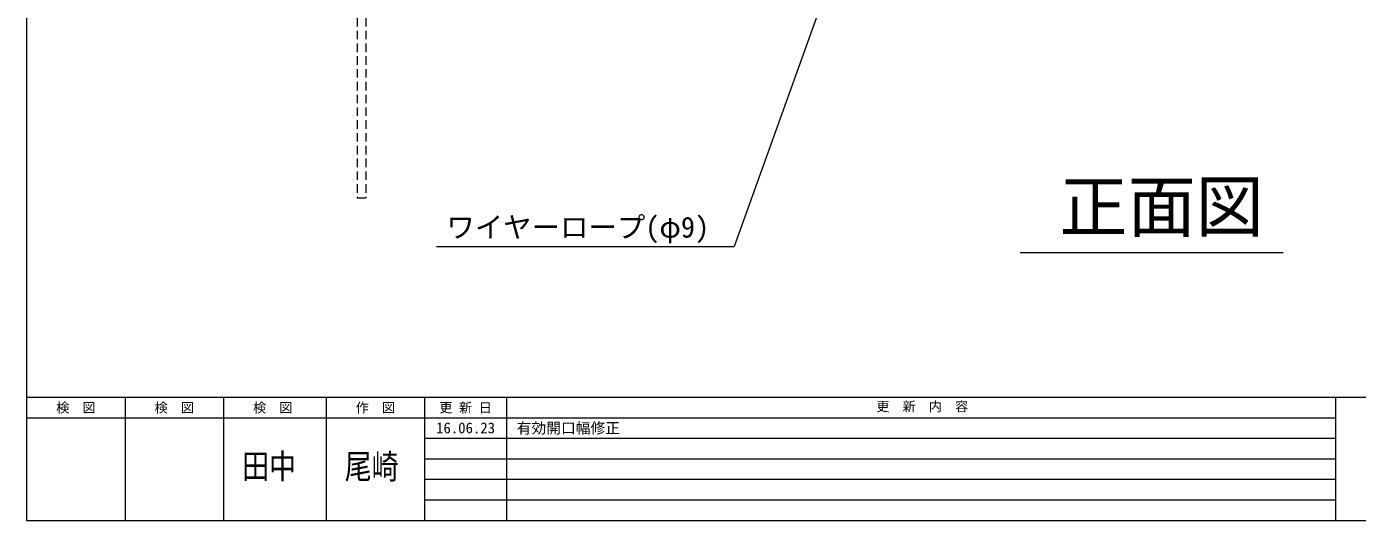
# Model space of a CAD drawing. Units: millimetres, scale not verified. Extents: x -9305 to 9305, y -6415 to 6415.
# Drawn here: x -9305 to -1806, y -6415 to -3634 of the extents above; entities that cross this region are included whole.
import ezdxf
from ezdxf.enums import TextEntityAlignment as Align

# ---------------------------------------------------------------- set-up
doc = ezdxf.new("R2010")
doc.units = ezdxf.units.MM
doc.header["$LTSCALE"] = 40
doc.linetypes.add('DASHED1', pattern=[1.8, 1.2, -0.6])
for name, color, linetype, lineweight in [('0-0_0', 7, 'Continuous', 9), ('0-3_CLGS-90', 7, 'Continuous', 9), ('0-6_TEXT', 7, 'Continuous', 9), ('0-8_図面枠', 7, 'Continuous', 9)]:
    doc.layers.add(name, color=color, linetype=linetype, lineweight=lineweight)
doc.styles.add('ＭＳ ゴシック', font='')
doc.styles.get('ＭＳ ゴシック').set_extended_font_data('MS Gothic')

msp = doc.modelspace()

# ---------------------------------------------------------------- linework, layer by layer
at = {"layer": '0-0_0'}
msp.add_line((-9304.61, 6414.98), (-9304.61, -6414.98), dxfattribs=at)
at = {"layer": '0-3_CLGS-90', "linetype": 'DASHED1'}
for p, q in [((-7441.58, -3585.67), (-7441.58, -4599.19)), ((-7392.98, -3585.67), (-7392.98, -4599.19)), ((-7441.58, -4599.19), (-7392.98, -4599.19))]:
    msp.add_line(p, q, dxfattribs=at)
at = {"layer": '0-6_TEXT'}
for p, q in [((-4824.88, -3504.71), (-5317.2, -4872.51)), ((-6994.94, -4872.51), (-5317.2, -4872.51)), ((-3706.09, -4905.57), (-2225.23, -4905.57))]:
    msp.add_line(p, q, dxfattribs=at)
at = {"layer": '0-8_図面枠'}
for p, q in [((-9304.61, -5721.47), (9304.61, -5721.47)), ((-8749.8, -5721.47), (-8749.8, -6414.98)), ((-8194.99, -5721.47), (-8194.99, -6414.98)), ((-7617.06, -5721.47), (-7617.06, -6414.98)), ((-7062.26, -5721.47), (-7062.26, -6414.98)), ((-6599.91, -5721.47), (-6599.91, -6414.98)), ((-1930.27, -5721.47), (-1930.27, -6414.98)), ((-9304.61, -5837.05), (-1930.27, -5837.05)), ((-7062.26, -5952.64), (-1930.27, -5952.64)), ((-7062.26, -6068.22), (-1930.27, -6068.22)), ((-7062.26, -6183.81), (-1930.27, -6183.81)), ((-7062.26, -6299.39), (-1930.27, -6299.39))]:
    msp.add_line(p, q, dxfattribs=at)
msp.add_lwpolyline([(-9304.61, -6414.98), (9304.61, -6414.98), (9304.61, 6414.98), (-9304.61, 6414.98)], dxfattribs=at)

# ---------------------------------------------------------------- texts
at = {"layer": '0-6_TEXT', "style": 'ＭＳ ゴシック'}
for s, height, p in [('正面図', 281.5, (-3485.28, -4872.84)), ('ワイヤーロープ(φ9)', 117.3, (-6939.1, -4857.78))]:
    msp.add_text(s, height=height, dxfattribs=at).set_placement(p, align=Align.BOTTOM_LEFT)
at = {"layer": '0-8_図面枠', "style": 'ＭＳ ゴシック'}
for s, height, p in [('検\u3000図', 54.23, (-9138.16, -5823.64)), ('検\u3000図', 54.23, (-8583.36, -5823.64)), ('検\u3000図', 54.23, (-8028.55, -5823.64)), ('作\u3000図', 54.23, (-7450.62, -5823.64)), ('更 新 日', 54.23, (-6979.03, -5823.64)), ('更\u3000新\u3000内\u3000容', 54.23, (-4516.95, -5816.54)), ('16.06.23', 61, (-6997.19, -5943.06)), ('有効開口幅修正', 61, (-6543.32, -5943.97))]:
    msp.add_text(s, height=height, dxfattribs=at).set_placement(p, align=Align.BOTTOM_LEFT)
at = {"layer": '0-8_図面枠', "style": 'ＭＳ ゴシック', "width": 0.8}
for s, p in [('田中', (-8090.44, -6221.83)), ('尾崎', (-7512.51, -6223.1))]:
    msp.add_text(s, height=139.4, dxfattribs=at).set_placement(p, align=Align.BOTTOM_LEFT)

doc.saveas('drawing.dxf')
